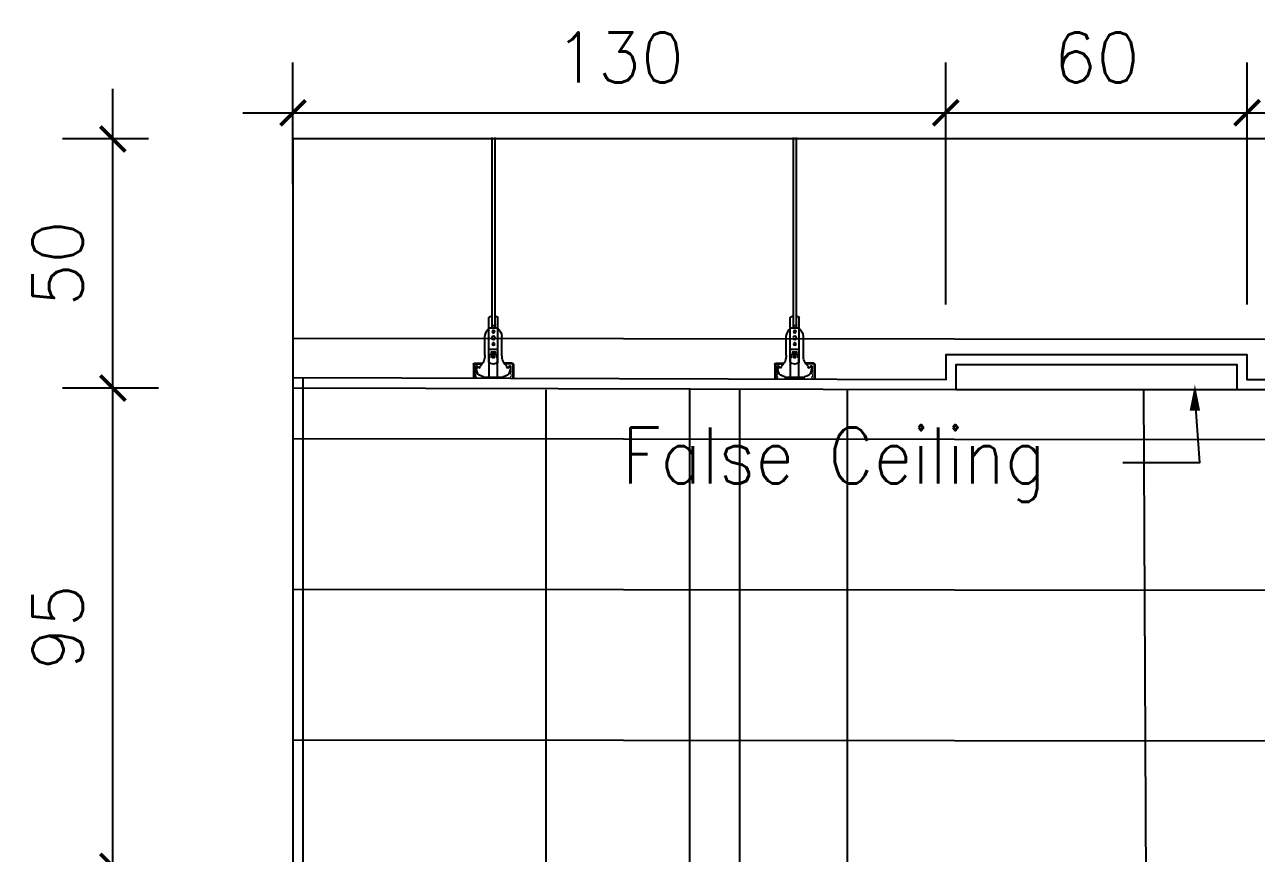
# Model space of a CAD drawing. Header units: centimetres. Extents: x -1797 to 2001, y -8788 to 1856.
# Drawn here: x -1004 to -758.8, y -8465.8 to -8300.8 of the extents above; entities that cross this region are included whole.
import ezdxf
from ezdxf.xclip import XClip

# ---------------------------------------------------------------- set-up
doc = ezdxf.new("R2010")
doc.units = ezdxf.units.CM
doc.header["$LTSCALE"] = 100
doc.header["$MEASUREMENT"] = 0
doc.header["$XCLIPFRAME"] = 0
doc.set_wipeout_variables(frame=1)
doc.header["$PDMODE"] = 35
for name, color, linetype in [('CEILING', 161, 'Continuous'), ('CEILING HANGER', 8, 'Continuous'), ('DIM', 1, 'Continuous'), ('HATCH-1', 252, 'Continuous'), ('ID_Flooring_02', 127, 'Continuous'), ('TEXT', 3, 'Continuous'), ('WALL-01', 7, 'Continuous'), ('WALL-03', 2, 'Continuous'), ('WALL-04', 1, 'Continuous'), ('WALL-05', 8, 'Continuous')]:
    doc.layers.add(name, color=color, linetype=linetype)
doc.styles.add('ROMANS', font='romans')
doc.dimstyles.new('AS-17-100', dxfattribs={"dimtxt": 10, "dimasz": 5, "dimexe": 10, "dimexo": 10, "dimgap": 6, "dimtad": 1, "dimtoh": 1, "dimdec": 0, "dimdsep": 46, "dimtxsty": 'ROMANS', "dimblk1": 'ARCHTICK', "dimblk2": 'ARCHTICK', "dimsah": 1, "dimcen": 25, "dimdle": 10, "dimclrd": 1, "dimclre": 1, "dimclrt": 2, "dimadec": 0, "dimazin": 0, "dimtfac": 1, "dimtdec": 0, "dimtofl": 0, "dimtmove": 2, "dimatfit": 3, "dimldrblk": 'ARCHTICK', "dimfxl": 1, "dimtolj": 1, "dimtzin": 0, "dimarcsym": 0})

# ---------------------------------------------------------------- blocks, each defined once
blk = doc.blocks.new('SUP')
at = {"layer": 'CEILING HANGER', "extrusion": (-6.56544e-09, 1.61575e-05, 1)}
for p, q in [((-555.86, -4415.29, 0.02), (-555.86, -4347.85, 0.02)), ((-555.25, -4415.29, 0.02), (-555.25, -4347.85, 0.02)), ((-556.44, -4415.38, 0.02), (-556.44, -4413.19, 0.02)), ((-554.61, -4415.38, 0.02), (-554.61, -4413.19, 0.02)), ((-556.44, -4422.11, 0.02), (-556.44, -4415.38, 0.02)), ((-556.34, -4415.29, 0.02), (-554.71, -4415.29, 0.02)), ((-555.86, -4414.67, 0.02), (-555.86, -4414.7, 0.02)), ((-555.86, -4414.7, 0.02), (-555.84, -4414.74, 0.02)), ((-555.84, -4414.74, 0.02), (-555.82, -4414.77, 0.02)), ((-555.82, -4414.77, 0.02), (-555.79, -4414.79, 0.02)), ((-555.79, -4414.79, 0.02), (-555.75, -4414.82, 0.02)), ((-555.75, -4414.82, 0.02), (-555.71, -4414.84, 0.02)), ((-555.71, -4414.84, 0.02), (-555.66, -4414.85, 0.02)), ((-555.66, -4414.85, 0.02), (-555.61, -4414.86, 0.02)), ((-555.61, -4414.86, 0.02), (-555.56, -4414.86, 0.02)), ((-555.56, -4414.86, 0.02), (-555.5, -4414.86, 0.02)), ((-555.5, -4414.86, 0.02), (-555.45, -4414.85, 0.02)), ((-555.45, -4414.85, 0.02), (-555.4, -4414.84, 0.02)), ((-555.4, -4414.84, 0.02), (-555.36, -4414.82, 0.02)), ((-555.36, -4414.82, 0.02), (-555.32, -4414.79, 0.02)), ((-555.32, -4414.79, 0.02), (-555.29, -4414.77, 0.02)), ((-555.29, -4414.77, 0.02), (-555.27, -4414.74, 0.02)), ((-555.27, -4414.74, 0.02), (-555.26, -4414.7, 0.02)), ((-555.26, -4414.7, 0.02), (-555.25, -4414.67, 0.02)), ((-554.61, -4422.1, 0.02), (-554.61, -4415.38, 0.02)), ((-557.24, -4420.73, 0.02), (-557.24, -4417, 0.02)), ((-553.82, -4420.73, 0.02), (-553.82, -4417, 0.02)), ((-554.61, -4419.5, 0.02), (-556.44, -4419.5, 0.02)), ((-556.35, -4425.11, 0.02), (-556.35, -4421.21, 0.02)), ((-556.29, -4421.21, 0.02), (-556.35, -4421.21, 0.02)), ((-556.23, -4421.14, 0.02), (-556.23, -4420.6, 0.02)), ((-554.89, -4420.53, 0.02), (-556.17, -4420.53, 0.02)), ((-555.24, -4420.02, 0.02), (-555.82, -4420.02, 0.02)), ((-555.24, -4420.27, 0.02), (-555.82, -4420.27, 0.02)), ((-555.74, -4421.21, 0.02), (-555.77, -4420.78, 0.02)), ((-555.28, -4420.78, 0.02), (-555.77, -4420.78, 0.02)), ((-555.74, -4421.21, 0.02), (-555.31, -4421.21, 0.02)), ((-555.31, -4421.21, 0.02), (-555.28, -4420.78, 0.02)), ((-554.83, -4421.14, 0.02), (-554.83, -4420.6, 0.02)), ((-554.71, -4421.21, 0.02), (-554.77, -4421.21, 0.02)), ((-554.71, -4425.11, 0.02), (-554.71, -4421.21, 0.02)), ((-559.5, -4422.53, 0.02), (-559.5, -4426.15, 0.02)), ((-559.37, -4423.36, 0.02), (-559.5, -4423.36, 0.02)), ((-559.37, -4422.53, 0.02), (-559.37, -4426.15, 0.02)), ((-559.25, -4422.29, 0.02), (-557.67, -4422.29, 0.02)), ((-559.25, -4422.41, 0.02), (-557.74, -4422.41, 0.02)), ((-558.92, -4423.15, 0.02), (-558.92, -4423.41, 0.02)), ((-558.73, -4424.21, 0.02), (-558.9, -4423.57, 0.02)), ((-558.57, -4423.16, 0.02), (-558.6, -4423.08, 0.02)), ((-558.4, -4423.28, 0.02), (-558.4, -4423.28, 0.02)), ((-551.81, -4422.29, 0.02), (-553.39, -4422.29, 0.02)), ((-551.81, -4422.41, 0.02), (-553.32, -4422.41, 0.02)), ((-552.66, -4423.28, 0.02), (-552.66, -4423.28, 0.02)), ((-552.49, -4423.16, 0.02), (-552.46, -4423.08, 0.02)), ((-552.33, -4424.21, 0.02), (-552.15, -4423.57, 0.02)), ((-552.13, -4423.15, 0.02), (-552.13, -4423.41, 0.02)), ((-551.68, -4422.53, 0.02), (-551.68, -4426.15, 0.02)), ((-551.68, -4423.36, 0.02), (-551.56, -4423.36, 0.02)), ((-551.56, -4422.53, 0.02), (-551.56, -4426.15, 0.02)), ((-559.5, -4426.15, 0.02), (-559.5, -4427.62, 0.02)), ((-559.37, -4426.15, 0.02), (-559.37, -4427.62, 0.02)), ((-556.23, -4425.11, 0.02), (-557.55, -4425.11, 0.02)), ((-554.83, -4425.11, 0.02), (-556.23, -4425.11, 0.02)), ((-555.07, -4425.48, 0.02), (-555.99, -4425.48, 0.02)), ((-553.5, -4425.11, 0.02), (-554.83, -4425.11, 0.02)), ((-551.68, -4426.15, 0.02), (-551.68, -4427.62, 0.02)), ((-551.56, -4426.15, 0.02), (-551.56, -4427.62, 0.02)), ((-559.5, -4427.62, 0.02), (-559.37, -4427.62, 0.02)), ((-551.56, -4427.62, 0.02), (-551.68, -4427.62, 0.02))]:
    blk.add_line(p, q, dxfattribs=at)
at = {"layer": 'CEILING HANGER', "extrusion": (-6.56544e-09, 1.61575e-05, 1), "const_width": 0.244, "elevation": -0.07}
blk.add_lwpolyline([(-558.58, -4423.04, 1), (-559.07, -4423.04), (-559.07, -4423.22, 0.267949), (-558.99, -4423.35, -0.57735), (-558.99, -4423.61, 0.267949), (-559.07, -4423.75), (-559.07, -4424.04, 0.267949), (-558.99, -4424.17, -0.57735), (-558.99, -4424.43, 0.267949), (-559.07, -4424.56), (-559.07, -4424.85, 0.267949), (-558.99, -4424.98, -0.57735), (-558.99, -4425.25, 0.267949), (-559.07, -4425.38), (-559.07, -4425.7, 0.414214), (-558.92, -4425.85), (-558.23, -4425.85, 0.247529), (-558.1, -4425.78, -0.247529), (-557.98, -4425.72), (-557.55, -4425.72, -0.247529), (-557.43, -4425.78, 0.247529), (-557.3, -4425.85), (-555.79, -4425.85, 0.267949), (-555.66, -4425.77, -0.57735), (-555.4, -4425.77, 0.267949), (-555.26, -4425.85), (-553.76, -4425.85, 0.247529), (-553.63, -4425.78, -0.247529), (-553.51, -4425.72), (-553.08, -4425.72, -0.247529), (-552.95, -4425.78, 0.247529), (-552.83, -4425.85), (-552.14, -4425.85, 0.414214), (-551.99, -4425.7), (-551.99, -4425.38, 0.267949), (-552.07, -4425.25, -0.57735), (-552.07, -4424.98, 0.267949), (-551.99, -4424.85), (-551.99, -4424.56, 0.267949), (-552.07, -4424.43, -0.57735), (-552.07, -4424.17, 0.267949), (-551.99, -4424.04), (-551.99, -4423.75, 0.267949), (-552.07, -4423.61, -0.57735), (-552.07, -4423.35, 0.267949), (-551.99, -4423.22), (-551.99, -4423.04, 1), (-552.48, -4423.04)], format="xyb", dxfattribs=at)
at = {"layer": 'CEILING HANGER', "extrusion": (-6.56544e-09, 1.61575e-05, 1)}
for centre, radius in [((-555.53, -4416.02, -0.05), 0.252), ((-555.53, -4417.24, -0.05), 0.342), ((-555.53, -4418.46, -0.05), 0.252)]:
    blk.add_circle(centre, radius, dxfattribs=at)
for centre, radius, start, end in [((-555.53, -4414.15, -0.05), 1.33, 104.5031, 133.577), ((-555.53, -4414.15, -0.05), 1.33, 46.3713, 77.9165), ((-554.37, -4417.4, -0.05), 2.89, 132.9462, 171.8788), ((-556.68, -4417.4, -0.05), 2.89, 8.1212, 47.0538), ((-560.29, -4420.73, -0.05), 3.05, 315.5755, 360), ((-556.29, -4421.14, -0.05), 0.061, 270, 360), ((-556.17, -4420.6, -0.05), 0.061, 90, 180), ((-555.82, -4420.14, -0.05), 0.122, 90, 270), ((-555.24, -4420.14, -0.05), 0.122, 270, 90), ((-554.89, -4420.6, -0.05), 0.061, 360, 90), ((-554.77, -4421.14, -0.05), 0.061, 180, 270), ((-550.77, -4420.73, -0.05), 3.05, 180, 224.4246), ((-559.25, -4422.53, -0.05), 0.244, 90, 180), ((-559.25, -4422.53, -0.05), 0.122, 90, 180), ((-558.74, -4423.15, -0.05), 0.183, 102.9976, 180), ((-558.31, -4423.41, -0.05), 0.61, 180, 195), ((-557.47, -4423.62, -0.05), 1.37, 195, 270), ((-558.75, -4423.09, -0.05), 0.122, 77.0024, 102.9976), ((-558.77, -4423.15, -0.05), 0.183, 20, 77.0024), ((-558.4, -4423.1, -0.05), 0.183, 200, 270), ((-558.4, -4423.1, -0.05), 0.183, 270, 357.8496), ((-557.85, -4423.12, -0.05), 0.366, 135.5755, 177.8496), ((-555.53, -4421.14, -0.05), 1.33, 226.423, 313.6287), ((-553.58, -4423.62, -0.05), 1.37, 270, 345), ((-553.21, -4423.12, -0.05), 0.366, 2.1504, 44.4246), ((-552.66, -4423.1, -0.05), 0.183, 182.1504, 270), ((-552.66, -4423.1, -0.05), 0.183, 270, 340), ((-552.29, -4423.15, -0.05), 0.183, 102.9976, 160), ((-552.3, -4423.09, -0.05), 0.122, 77.0024, 102.9976), ((-552.32, -4423.15, -0.05), 0.183, 360, 77.0024), ((-552.74, -4423.41, -0.05), 0.61, 345, 360), ((-551.81, -4422.53, -0.05), 0.244, 360, 90), ((-551.81, -4422.53, -0.05), 0.122, 360, 90), ((-555.99, -4425.11, -0.05), 0.366, 180, 270), ((-555.07, -4425.11, -0.05), 0.366, 270, 360)]:
    blk.add_arc(centre, radius, start, end, dxfattribs=at)
blk = doc.blocks.new('FALSE CEILING')
at = {"xscale": -1}
for p in [(-1545.11, 4427.62, -0.02), (-1485.11, 4427.62, -0.02), (-1425.11, 4427.62, -0.02), (-1365.11, 4427.62, -0.02), (-1305.11, 4427.62, -0.02), (-1245.11, 4427.62, -0.02), (-1185.11, 4427.62, -0.02), (-1125.11, 4427.62, -0.02), (-1065.11, 4427.62, -0.02), (-1005.11, 4427.62, -0.02), (-945.11, 4427.62, -0.02), (-885.11, 4427.62, -0.02), (-825.11, 4427.62, -0.02), (-765.11, 4427.62, -0.02), (-705.11, 4427.62, -0.02), (-645.11, 4427.62, -0.02), (-585.11, 4427.62, -0.02), (-525.11, 4427.62, -0.02), (-465.11, 4427.62, -0.02), (-405.11, 4427.62, -0.02), (-345.11, 4427.62, -0.02), (-285.11, 4427.62, -0.02), (-225.11, 4427.62, -0.02), (-165.11, 4427.62, -0.02), (-105.11, 4427.62, -0.02), (-45.11, 4427.62, -0.02), (14.89, 4427.62, -0.02), (74.89, 4427.62, -0.02), (134.89, 4427.62, -0.02), (194.89, 4427.62, -0.02), (254.89, 4427.62, -0.02), (314.89, 4427.62, -0.02), (374.89, 4427.62, -0.02), (434.89, 4427.62, -0.02)]:
    blk.add_blockref('SUP', p, dxfattribs=at)
blk = doc.blocks.new('_ARCHTICK')
at = {"color": 0, "linetype": 'ByBlock', "const_width": 0.15}
blk.add_lwpolyline([(-0.5, -0.5), (0.5, 0.5)], dxfattribs=at)
blk = doc.blocks.new('*D767')
at = {"layer": 'Defpoints', "color": 0, "transparency": 16777216}
for p in [(-986.43, -8468.44), (-951.2, -8468.44), (-967.32, -8588.44)]:
    blk.add_point(p, dxfattribs=at)
at = {"layer": 'DIM', "color": 1, "lineweight": -2, "transparency": 16777216}
for p, q in [((-986.43, -8598.44), (-986.43, -8458.44)), ((-961.2, -8468.44), (-996.43, -8468.44)), ((-977.32, -8588.44), (-996.43, -8588.44))]:
    blk.add_line(p, q, dxfattribs=at)
at = {"layer": 'DIM', "color": 1, "lineweight": -2, "transparency": 16777216, "xscale": 5, "yscale": 5, "zscale": 5}
for p, rotation in [((-986.43, -8468.44), 90), ((-986.43, -8588.44), 270)]:
    blk.add_blockref('_ARCHTICK', p, dxfattribs=dict(at, rotation=rotation))
at = {"layer": 'DIM', "color": 2, "transparency": 16777216, "insert": (-997.43, -8528.44), "char_height": 10, "attachment_point": 5, "rotation": 90, "style": 'ROMANS'}
blk.add_mtext('\\A1;120', dxfattribs=at)
blk = doc.blocks.new('*D768')
at = {"layer": 'Defpoints', "color": 0, "transparency": 16777216}
for p in [(-986.43, -8373.17), (-967.32, -8373.17, 0), (-951.2, -8468.44)]:
    blk.add_point(p, dxfattribs=at)
at = {"layer": 'DIM', "color": 1, "lineweight": -2, "transparency": 16777216}
for p, q in [((-986.43, -8478.44), (-986.43, -8363.17)), ((-977.32, -8373.17), (-996.43, -8373.17)), ((-961.2, -8468.44), (-996.43, -8468.44))]:
    blk.add_line(p, q, dxfattribs=at)
at = {"layer": 'DIM', "color": 1, "lineweight": -2, "transparency": 16777216, "xscale": 5, "yscale": 5, "zscale": 5}
for p, rotation in [((-986.43, -8373.17), 90), ((-986.43, -8468.44), 270)]:
    blk.add_blockref('_ARCHTICK', p, dxfattribs=dict(at, rotation=rotation))
at = {"layer": 'DIM', "color": 2, "transparency": 16777216, "insert": (-997.43, -8420.8), "char_height": 10, "attachment_point": 5, "rotation": 90, "style": 'ROMANS'}
blk.add_mtext('\\A1;95', dxfattribs=at)
blk = doc.blocks.new('*D769')
at = {"layer": 'Defpoints', "color": 0, "transparency": 16777216}
for p in [(-986.43, -8323.53), (-969.32, -8323.53), (-967.32, -8373.17, 0)]:
    blk.add_point(p, dxfattribs=at)
at = {"layer": 'DIM', "color": 1, "lineweight": -2, "transparency": 16777216}
for p, q in [((-986.43, -8383.17), (-986.43, -8313.53)), ((-979.32, -8323.53), (-996.43, -8323.53)), ((-977.32, -8373.17), (-996.43, -8373.17))]:
    blk.add_line(p, q, dxfattribs=at)
at = {"layer": 'DIM', "color": 1, "lineweight": -2, "transparency": 16777216, "xscale": 5, "yscale": 5, "zscale": 5}
for p, rotation in [((-986.43, -8323.53), 90), ((-986.43, -8373.17), 270)]:
    blk.add_blockref('_ARCHTICK', p, dxfattribs=dict(at, rotation=rotation))
at = {"layer": 'DIM', "color": 2, "transparency": 16777216, "insert": (-997.43, -8348.35), "char_height": 10, "attachment_point": 5, "rotation": 90, "style": 'ROMANS'}
blk.add_mtext('\\A1;50', dxfattribs=at)
blk = doc.blocks.new('*D770')
at = {"layer": 'Defpoints', "color": 0, "transparency": 16777216}
for p in [(-820.58, -8318.32), (-950.58, -8342.53, 0), (-820.58, -8366.53, 0)]:
    blk.add_point(p, dxfattribs=at)
at = {"layer": 'DIM', "color": 1, "lineweight": -2, "transparency": 16777216}
for p, q in [((-950.58, -8332.53), (-950.58, -8308.32)), ((-820.58, -8356.53), (-820.58, -8308.32)), ((-960.58, -8318.32), (-810.58, -8318.32))]:
    blk.add_line(p, q, dxfattribs=at)
at = {"layer": 'DIM', "color": 1, "lineweight": -2, "transparency": 16777216, "xscale": 5, "yscale": 5, "zscale": 5, "rotation": 180}
blk.add_blockref('_ARCHTICK', (-950.58, -8318.32), dxfattribs=at)
at = {"layer": 'DIM', "color": 1, "lineweight": -2, "transparency": 16777216, "xscale": 5, "yscale": 5, "zscale": 5}
blk.add_blockref('_ARCHTICK', (-820.58, -8318.32), dxfattribs=at)
at = {"layer": 'DIM', "color": 2, "transparency": 16777216, "insert": (-885.58, -8307.32), "char_height": 10, "attachment_point": 5, "style": 'ROMANS'}
blk.add_mtext('\\A1;130', dxfattribs=at)
blk = doc.blocks.new('*D771')
at = {"layer": 'Defpoints', "color": 0, "transparency": 16777216}
for p in [(-760.58, -8318.32), (-820.58, -8366.53, 0), (-760.58, -8366.53, 0)]:
    blk.add_point(p, dxfattribs=at)
at = {"layer": 'DIM', "color": 1, "lineweight": -2, "transparency": 16777216}
for p, q in [((-820.58, -8356.53), (-820.58, -8308.32)), ((-760.58, -8356.53), (-760.58, -8308.32)), ((-830.58, -8318.32), (-750.58, -8318.32))]:
    blk.add_line(p, q, dxfattribs=at)
at = {"layer": 'DIM', "color": 1, "lineweight": -2, "transparency": 16777216, "xscale": 5, "yscale": 5, "zscale": 5, "rotation": 180}
blk.add_blockref('_ARCHTICK', (-820.58, -8318.32), dxfattribs=at)
at = {"layer": 'DIM', "color": 1, "lineweight": -2, "transparency": 16777216, "xscale": 5, "yscale": 5, "zscale": 5}
blk.add_blockref('_ARCHTICK', (-760.58, -8318.32), dxfattribs=at)
at = {"layer": 'DIM', "color": 2, "transparency": 16777216, "insert": (-790.58, -8307.32), "char_height": 10, "attachment_point": 5, "style": 'ROMANS'}
blk.add_mtext('\\A1;60', dxfattribs=at)
blk = doc.blocks.new('*D772')
at = {"layer": 'Defpoints', "color": 0, "transparency": 16777216}
for p in [(-715.53, -8318.32), (-715.53, -8337.92, 0), (-760.58, -8366.53, 0)]:
    blk.add_point(p, dxfattribs=at)
at = {"layer": 'DIM', "color": 1, "lineweight": -2, "transparency": 16777216}
for p, q in [((-760.58, -8356.53), (-760.58, -8308.32)), ((-715.53, -8327.92), (-715.53, -8308.32)), ((-770.58, -8318.32), (-705.53, -8318.32))]:
    blk.add_line(p, q, dxfattribs=at)
at = {"layer": 'DIM', "color": 1, "lineweight": -2, "transparency": 16777216, "xscale": 5, "yscale": 5, "zscale": 5, "rotation": 180}
blk.add_blockref('_ARCHTICK', (-760.58, -8318.32), dxfattribs=at)
at = {"layer": 'DIM', "color": 1, "lineweight": -2, "transparency": 16777216, "xscale": 5, "yscale": 5, "zscale": 5}
blk.add_blockref('_ARCHTICK', (-715.53, -8318.32), dxfattribs=at)
at = {"layer": 'DIM', "color": 2, "transparency": 16777216, "insert": (-738.05, -8307.32), "char_height": 10, "attachment_point": 5, "style": 'ROMANS'}
blk.add_mtext('\\A1;45', dxfattribs=at)
blk = doc.blocks.new('shower_d')
at = {"layer": 'HATCH-1'}
h = blk.add_hatch(dxfattribs=at)
h.set_pattern_fill('ANSI36', color=256, scale=10)
h.set_pattern_definition([(45, (32585.1079, -17820.0297), (0.662912607, 2.43067956), [3.125, -0.625, 0, -0.625])])
h.paths.add_polyline_path([(2434.18, -5355.46), (2444.18, -5355.46), (2444.18, -5365.46), (2434.18, -5365.46)])
at = {"layer": 'WALL-01'}
for p, q in [((2444.18, -5355.46), (2434.18, -5355.46)), ((2434.18, -5355.46), (2434.18, -5365.46)), ((2444.18, -5355.46), (2444.18, -5365.46))]:
    blk.add_line(p, q, dxfattribs=at)
at = {"layer": 'WALL-03'}
for p, q in [((2434.18, -5355.46), (2434.18, -5055.58)), ((2444.18, -5355.46), (2444.18, -5055.58))]:
    blk.add_line(p, q, dxfattribs=at)
at = {"layer": 'WALL-04'}
for p, q in [((2445.68, -5289.46), (2445.68, -5229.46)), ((2447.68, -5229.46), (2447.68, -5289.46)), ((2439.68, -5283.46), (2433.68, -5283.46)), ((2439.68, -5283.46), (2445.68, -5283.46)), ((2439.68, -5285.46), (2433.68, -5285.46)), ((2439.68, -5285.46), (2445.68, -5285.46)), ((2445.68, -5289.46), (2447.68, -5289.46)), ((2443.68, -5354.46), (2434.68, -5354.46)), ((2443.68, -5355.46), (2434.68, -5355.46))]:
    blk.add_line(p, q, dxfattribs=at)
for points in [[(2433.68, -5229.46), (2433.68, -5289.46), (2431.68, -5289.46), (2431.68, -5229.46)], [(2436.18, -5352.46), (2438.18, -5352.46), (2438.18, -5354.46), (2436.18, -5354.46)], [(2438.18, -5352.46), (2440.18, -5352.46), (2440.18, -5354.46), (2438.18, -5354.46)], [(2440.18, -5352.46), (2442.18, -5352.46), (2442.18, -5354.46), (2440.18, -5354.46)]]:
    blk.add_lwpolyline(points, close=True, dxfattribs=at)
for points in [[(2436.18, -5283.46), (2436.18, -5235.46)], [(2436.18, -5283.46), (2436.18, -5235.46)], [(2438.18, -5283.46), (2438.18, -5235.46)], [(2438.18, -5235.46), (2438.18, -5283.46)], [(2440.18, -5235.46), (2440.18, -5283.46)], [(2442.18, -5235.46), (2442.18, -5283.46)], [(2436.18, -5352.46), (2436.18, -5285.46)], [(2438.18, -5352.46), (2438.18, -5285.46)], [(2440.18, -5285.46), (2440.18, -5352.46)], [(2442.18, -5285.46), (2442.18, -5352.46)]]:
    blk.add_lwpolyline(points, dxfattribs=at)
for centre, start, end in [((2434.68, -5354.96), 90, 270), ((2443.68, -5354.96), 270, 90)]:
    blk.add_arc(centre, 0.5, start, end, dxfattribs=at)
at = {"layer": 'WALL-05'}
for p, q in [((2438.18, -5354.46), (2436.18, -5352.46)), ((2436.18, -5354.46), (2438.18, -5352.46)), ((2440.18, -5354.46), (2438.18, -5352.46)), ((2438.18, -5354.46), (2440.18, -5352.46)), ((2442.18, -5354.46), (2440.18, -5352.46)), ((2440.18, -5354.46), (2442.18, -5352.46))]:
    blk.add_line(p, q, dxfattribs=at)
for points in [[(2436.68, -5283.46), (2436.68, -5235.46)], [(2437.68, -5235.46), (2437.68, -5283.46)], [(2438.68, -5283.46), (2438.68, -5235.46)], [(2439.68, -5235.46), (2439.68, -5283.46)], [(2440.68, -5283.46), (2440.68, -5235.46)], [(2441.68, -5235.46), (2441.68, -5283.46)], [(2437.68, -5285.46), (2437.68, -5352.46), (2436.68, -5352.46), (2436.68, -5285.46)], [(2439.68, -5285.46), (2439.68, -5352.46), (2438.68, -5352.46), (2438.68, -5285.46)], [(2441.68, -5285.46), (2441.68, -5352.46), (2440.68, -5352.46), (2440.68, -5285.46)]]:
    blk.add_lwpolyline(points, dxfattribs=at)
blk.add_wipeout([(2433.68, -5229.46), (2433.68, -5289.46), (2431.68, -5289.46), (2431.68, -5229.46)]).dxf.layer = 'WALL-04'

msp = doc.modelspace()

# ---------------------------------------------------------------- linework, layer by layer
at = {"layer": 'CEILING', "elevation": 0}
for points in [[(-715.53, -8371.53), (-760.58, -8371.53), (-760.58, -8366.53), (-820.58, -8366.53), (-820.58, -8371.53), (-950.58, -8371.14)], [(-715.53, -8373.53), (-762.58, -8373.53), (-762.58, -8368.53), (-818.58, -8368.53), (-818.58, -8373.53), (-950.58, -8373.15)]]:
    msp.add_lwpolyline(points, dxfattribs=at)
at = {"layer": 'ID_Flooring_02'}
for p, q in [((-715.53, -8363.53), (-950.58, -8363.28, 0)), ((-900.24, -8373.53, 0), (-900.24, -8683.43, 0)), ((-840.24, -8373.53, 0), (-840.24, -8606.74, 0)), ((-781.24, -8373.53, 0), (-780.24, -8588.46, 0)), ((-715.53, -8383.53), (-950.58, -8383.28, 0)), ((-715.53, -8413.53), (-950.58, -8413.29)), ((-715.53, -8443.53), (-950.58, -8443.29))]:
    msp.add_line(p, q, dxfattribs=at)
at = {"layer": 'TEXT', "color": 2, "elevation": 0}
msp.add_lwpolyline([(-770.99, -8372.45, 0, 2.08, 0), (-770.99, -8377.66, 2.08, 2.08, 0)], format="xyseb", dxfattribs=at)
msp.add_lwpolyline([(-785.36, -8388), (-769.99, -8388), (-770.99, -8374.3)], dxfattribs=at)
at = {"layer": 'WALL-01'}
for p, q in [((-715.53, -8323.53), (-950.58, -8323.53, 0)), ((-950.58, -8323.53), (-950.58, -8683.33))]:
    msp.add_line(p, q, dxfattribs=at)
at = {"layer": 'WALL-03'}
msp.add_line((-762.58, -8373.53, 0), (-818.58, -8373.53, 0), dxfattribs=at)
at = {"layer": 'WALL-04'}
msp.add_line((-948.58, -8371.33), (-948.58, -8683.33), dxfattribs=at)

# ---------------------------------------------------------------- block references
at = {"layer": 'CEILING HANGER'}
ref = msp.add_blockref('FALSE CEILING', (-468.04, -8373.78, 0), dxfattribs=dict(at, xscale=-1))
XClip(ref).set_block_clipping_path([(238.0841531689, 2.2373224937), (312.3152302601, 50.248760368)])
at = {"layer": 'DIM'}
ref = msp.add_blockref('FALSE CEILING', (-1241.08, -8373.52, 0), dxfattribs=at)
XClip(ref).set_block_clipping_path([(296.8558886756, 2.2373224937), (422.6586787812, 50.248760368)])

# ---------------------------------------------------------------- texts
at = {"layer": 'TEXT', "color": 3, "style": 'ROMANS', "width": 0.9}
msp.add_text('False Ceiling', height=11.1096, dxfattribs=at).set_placement((-885.1, -8392.14, 0))

# ---------------------------------------------------------------- dimensions: what is measured, and where the dimension line sits
at = {"layer": 'DIM'}
for base, p1, p2, picture, middle in [((-820.58, -8318.32), (-950.58, -8342.53, 0), (-820.58, -8366.53, 0), '*D770', (-885.58, -8307.32)), ((-760.58, -8318.32), (-820.58, -8366.53, 0), (-760.58, -8366.53, 0), '*D771', (-790.58, -8307.32)), ((-715.53, -8318.32), (-760.58, -8366.53, 0), (-715.53, -8337.92, 0), '*D772', (-738.05, -8307.32))]:
    dim = msp.add_linear_dim(base=base, p1=p1, p2=p2, dimstyle='AS-17-100', dxfattribs=at)
    dim.commit()
    dim.dimension.update_dxf_attribs({"geometry": picture, "text_midpoint": middle})
for base, p1, p2, picture, middle in [((-986.43, -8323.53), (-967.32, -8373.17, 0), (-969.32, -8323.53), '*D769', (-997.43, -8348.35)), ((-986.43, -8373.17), (-951.2, -8468.44), (-967.32, -8373.17, 0), '*D768', (-997.43, -8420.8)), ((-986.43, -8468.44), (-967.32, -8588.44), (-951.2, -8468.44), '*D767', (-997.43, -8528.44))]:
    dim = msp.add_linear_dim(base=base, p1=p1, p2=p2, angle=90, dimstyle='AS-17-100', dxfattribs=at)
    dim.commit()
    dim.dimension.update_dxf_attribs({"geometry": picture, "text_midpoint": middle})

# ---------------------------------------------------------------- next in the draw order: block references
at = {"layer": 'WALL-01'}
msp.add_blockref('shower_d', (-3305.75, -3317.95), dxfattribs=at)

doc.saveas('drawing.dxf')
